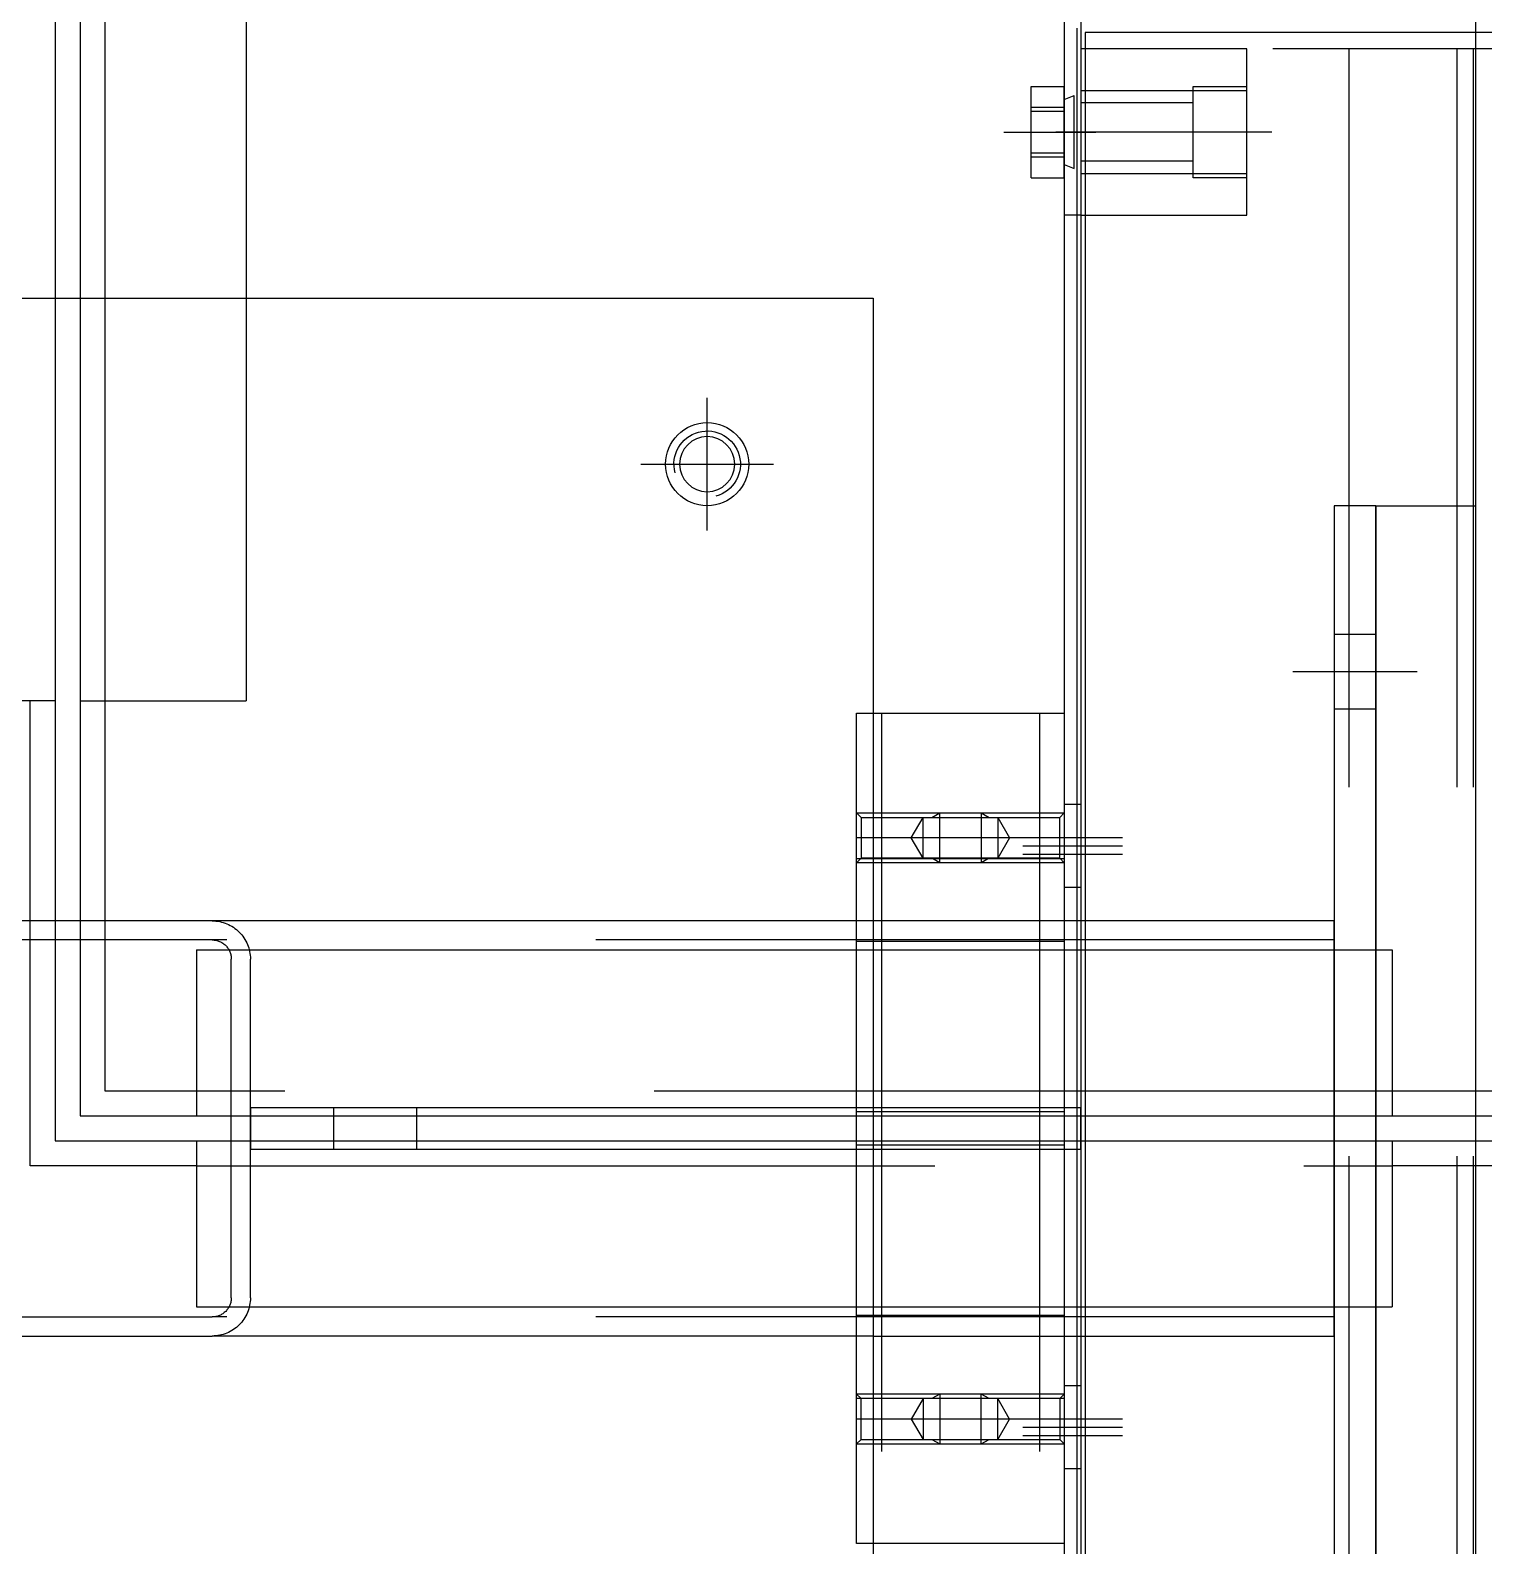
# Model space of a CAD drawing. Header units: millimetres. Extents: x 4969 to 37601, y -771 to 6478.
# Drawn here: x 9156 to 9331, y 1765.4 to 1947.9 of the extents above; entities that cross this region are included whole.
import ezdxf

# ---------------------------------------------------------------- set-up
doc = ezdxf.new("R2010")
doc.units = ezdxf.units.MM
doc.header["$LTSCALE"] = 7
doc.header["$MEASUREMENT"] = 0
doc.linetypes.add('CENTER1', pattern=[13, 10, -1, 1, -1])
doc.linetypes.add('HIDDENX2', pattern=[19.05, 12.7, -6.35])
doc.layers.get('0').update_dxf_attribs({"linetype": 'CONTINUOUS'})
doc.layers.add('CENTER', color=1, linetype='CENTER1')
doc.layers.add('THIN', color=3, linetype='CONTINUOUS')

# ---------------------------------------------------------------- blocks, each defined once
blk = doc.blocks.new('A$C15B8284D')
at = {"color": 250}
for p, q in [((0, -400), (2300, -400)), ((1725, -412), (1725, -400)), ((1725, -412), (1875, -412))]:
    blk.add_line(p, q, dxfattribs=at)
blk = doc.blocks.new('A$C264712E6')
at = {"color": 1}
for p, q in [((-35, -211), (-35, -10)), ((-32, -13), (-32, -50)), ((-35, -50), (-15, -50)), ((-15, -194), (-15, -50)), ((-35, -194), (-15, -194)), ((-32, -194), (-32, -214)), ((-605, -211), (-35, -211)), ((-88, -211), (-88, -231)), ((-32, -214), (-88, -214))]:
    blk.add_line(p, q, dxfattribs=at)
at = {"color": 2, "linetype": 'HIDDENX2'}
blk.add_line((-32, -194), (-32, -50), dxfattribs=at)
blk = doc.blocks.new('A$C1CF91B85')
at = {"color": 6}
for p, q in [((0, -208), (0, -10)), ((-3, -13), (-3, -50)), ((-20, -194), (-20, -50)), ((-20, -50), (0, -50)), ((-701.5, -188), (-50, -188)), ((-50, -208), (-50, -188)), ((-20, -194), (0, -194)), ((-3, -194), (-3, -205)), ((-3, -205), (-50, -205)), ((-701.5, -208), (0, -208))]:
    blk.add_line(p, q, dxfattribs=at)
at = {"color": 2, "linetype": 'HIDDENX2'}
for p, q in [((-3, -50), (-3, -194)), ((-50, -205), (-701.5, -205))]:
    blk.add_line(p, q, dxfattribs=at)
blk = doc.blocks.new('A$C44A11FB6')
at = {"color": 30}
for p, q in [((-5, 0), (-5, 20)), ((5, 0), (5, 20))]:
    blk.add_line(p, q, dxfattribs=at)
at = {"color": 2, "linetype": 'HIDDENX2'}
for p, q in [((-3.5, 13.5), (-3.5, 0)), ((3.5, 13.5), (3.5, 0))]:
    blk.add_line(p, q, dxfattribs=at)
at = {"color": 30}
blk.add_lwpolyline([(-10, 0), (10, 0), (10, 20), (-10, 20)], close=True, dxfattribs=at)
at = {"color": 2, "linetype": 'HIDDENX2'}
blk.add_lwpolyline([(5.5, 20), (5.5, 13.5), (-5.5, 13.5), (-5.5, 20)], dxfattribs=at)
at = {"layer": 'CENTER'}
blk.add_line((0, 23), (0, -3), dxfattribs=at)
blk = doc.blocks.new('A$C73F06ACE')
at = {"color": 2, "linetype": 'HIDDENX2'}
for p, q in [((-2, 123.5), (-2, 12)), ((-2, 58.75), (-262, 58.75)), ((-2, 56.75), (-262, 56.75))]:
    blk.add_line(p, q, dxfattribs=at)
at = {"color": 4}
blk.add_lwpolyline([(0, 12), (-264, 12), (-264, 123.5), (0, 123.5)], close=True, dxfattribs=at)
at = {"color": 2, "linetype": 'HIDDENX2'}
blk.add_lwpolyline([(-262, 43.75), (-262, 91.75), (-2, 91.75), (-2, 43.75)], close=True, dxfattribs=at)
blk = doc.blocks.new('A$C40DF3C6E')
at = {"color": 4}
blk.add_line((-267, 252), (0, 252), dxfattribs=at)
blk = doc.blocks.new('A$C2A065BAB')
at = {"color": 1, "linetype": 'CENTER1'}
blk.add_line((0, -7.29), (0, 3.78), dxfattribs=at)
at = {"color": 6}
for p, q in [((-5.5, -4), (-5.5, 0)), ((5.5, 0), (-5.5, 0)), ((4.4, 1.2), (-4.4, 1.2)), ((-3.9, 0), (-4.4, 1.2)), ((3.9, 0), (4.4, 1.2)), ((5.5, -4), (5.5, 0)), ((5.5, -4), (-5.5, -4))]:
    blk.add_line(p, q, dxfattribs=at)
at = {"color": 3}
for p, q in [((-3, -4), (-3, 0)), ((3, -4), (3, 0))]:
    blk.add_line(p, q, dxfattribs=at)
for p, q in [((-2.5, -4), (-2.5, 0)), ((2.5, -4), (2.5, 0))]:
    blk.add_line(p, q)
blk = doc.blocks.new('A$C448451A7')
at = {"color": 1, "linetype": 'CENTER1'}
for p, q in [((-167, 255), (-167, 243)), ((-166, 255), (-166, 243)), ((-165, 255), (-165, 243)), ((-97, 255), (-97, 243)), ((-96, 255), (-96, 243)), ((-95, 255), (-95, 243)), ((-212, 197), (-212, 213)), ((-204, 205), (-220, 205))]:
    blk.add_line(p, q, dxfattribs=at)
at = {"color": 4}
for p, q in [((-1564, 250), (0, 250)), ((-242, 250), (-242, 248)), ((-1302, 248), (-262, 248)), ((-262, 248), (-242, 248)), ((-242, 248), (-20, 248))]:
    blk.add_line(p, q, dxfattribs=at)
at = {"color": 2, "linetype": 'HIDDENX2'}
for p, q in [((-171, 250), (-171, 248)), ((-161, 250), (-161, 248)), ((-101, 250), (-101, 248)), ((-91, 250), (-91, 248))]:
    blk.add_line(p, q, dxfattribs=at)
at = {"color": 4}
blk.add_circle((-212, 205), 5, dxfattribs=at)
blk.add_blockref('A$C2A065BAB', (-252, 248))
blk = doc.blocks.new('A$C25A57794')
at = {"color": 2}
for p, q in [((-82.5, -25), (-82.5, 0)), ((-72.5, -25), (-72.5, 0)), ((-52, 0), (-52, -25)), ((-48, 0), (-48, -25)), ((-27.5, 0), (-27.5, -25)), ((-17.5, -25), (-17.5, 0))]:
    blk.add_line(p, q, dxfattribs=at)
at = {"linetype": 'HIDDENX2'}
for p, q in [((0, -3), (-100, -3)), ((-87.46, -8), (-82.54, -8)), ((-12.54, -8), (-17.46, -8)), ((-88, -10), (-82, -10)), ((-12, -10), (-18, -10)), ((-82, -15), (-88, -15)), ((-18, -15), (-12, -15)), ((-82.54, -17), (-87.46, -17)), ((-17.46, -17), (-12.54, -17)), ((0, -22), (-100, -22))]:
    blk.add_line(p, q, dxfattribs=at)
at = {"color": 2}
blk.add_lwpolyline([(0, 0), (-100, 0), (-100, -25), (0, -25)], close=True, dxfattribs=at)
at = {"linetype": 'HIDDENX2'}
for points in [[(-87.46, -15.94), (-88, -15), (-88, 0)], [(-82, 0), (-82.54, -0.54), (-87.46, -0.54), (-88, 0)], [(-82, 0), (-82, -15), (-82.54, -15.94)], [(-18, 0), (-18, -15), (-17.46, -15.94)], [(-18, 0), (-17.46, -0.54), (-12.54, -0.54), (-12, 0)], [(-12.54, -15.94), (-12, -15), (-12, 0)], [(-82.54, -0.54), (-82.54, -17), (-85, -18.42), (-87.46, -17), (-87.46, -0.54)], [(-17.46, -0.54), (-17.46, -17), (-15, -18.42), (-12.54, -17), (-12.54, -0.54)], [(-87.46, -24.46), (-87.46, -8), (-85, -6.58), (-82.54, -8), (-82.54, -24.46)], [(-12.54, -24.46), (-12.54, -8), (-15, -6.58), (-17.46, -8), (-17.46, -24.46)], [(-88, -25), (-88, -10), (-87.46, -9.06)], [(-82.54, -9.06), (-82, -10), (-82, -25)], [(-17.46, -9.06), (-18, -10), (-18, -25)], [(-12, -25), (-12, -10), (-12.54, -9.06)], [(-88, -25), (-87.46, -24.46), (-82.54, -24.46), (-82, -25)], [(-12, -25), (-12.54, -24.46), (-17.46, -24.46), (-18, -25)]]:
    blk.add_lwpolyline(points, dxfattribs=at)
at = {"layer": 'CENTER'}
for p, q in [((-85, 0), (-85, -25)), ((-15, 0), (-15, -25))]:
    blk.add_line(p, q, dxfattribs=at)
blk = doc.blocks.new('A$C535F5DC2')
at = {"color": 1, "linetype": 'CENTER1'}
for p, q in [((0, 5), (0, -10)), ((25, -88), (25, -73)), ((17.5, -80.5), (32.5, -80.5))]:
    blk.add_line(p, q, dxfattribs=at)
at = {"color": 2, "linetype": 'HIDDENX2'}
for p, q in [((-4.5, 0), (-4.5, -5)), ((4.5, 0), (4.5, -5)), ((-77.7, -5), (-77.7, -140.1)), ((-32.3, -5), (-32.3, -140.1)), ((-80, -60.5), (-80, -140.1)), ((-30, -60.5), (-30, -140.1)), ((-52.5, -115.5), (-57.5, -115.5)), ((-52.5, -125.5), (-57.5, -125.5))]:
    blk.add_line(p, q, dxfattribs=at)
at = {"color": 3}
for p, q in [((-80, -60.5), (-80, -5)), ((-80, -5), (-30, -5)), ((-30, -5), (-30, -60.5))]:
    blk.add_line(p, q, dxfattribs=at)
for points in [[(-130, 0), (20, 0), (20, -5), (-130, -5)], [(-155, -260.5), (45, -260.5), (45, -60.5), (-155, -60.5)]]:
    blk.add_lwpolyline(points, close=True, dxfattribs=at)
blk.add_lwpolyline([(-57.5, -60.5), (-57.5, -35.5), (-52.5, -35.5), (-52.5, -60.5)], dxfattribs=at)
at = {"color": 2, "linetype": 'HIDDENX2'}
blk.add_lwpolyline([(-52.5, -60.5), (-52.5, -135.5), (-57.5, -135.5), (-57.5, -60.5)], dxfattribs=at)
for points in [[(-80, -140.1, -0.414214), (-75.4, -135.5), (-34.6, -135.5, -0.414214), (-30, -140.1), (-30, -180.9, -0.414214), (-34.6, -185.5), (-75.4, -185.5, -0.414214), (-80, -180.9)], [(-77.7, -140.1, -0.414214), (-75.4, -137.8), (-34.6, -137.8, -0.414214), (-32.3, -140.1), (-32.3, -180.9, -0.414214), (-34.6, -183.2), (-75.4, -183.2, -0.414214), (-77.7, -180.9)]]:
    blk.add_lwpolyline(points, format="xyb", close=True, dxfattribs=at)
blk.add_circle((25, -80.5), 3.32)
at = {"layer": 'THIN'}
blk.add_arc((25, -80.5), 4, 255, 165, dxfattribs=at)

msp = doc.modelspace()

# ---------------------------------------------------------------- block references
at = {"rotation": 270.0000000000735}
for name, p in [('A$C15B8284D', (9729.962, 3615.613, -0.01)), ('A$C40DF3C6E', (9029.962, 1681.113, -0.01)), ('A$C448451A7', (9032.462, 1683.613, -0.01)), ('A$C1CF91B85', (9369.962, 1817.113, -0.01)), ('A$C264712E6', (9369.962, 1779.113, -0.01)), ('A$C44A11FB6', (9282.462, 1935.613, -0.01))]:
    msp.add_blockref(name, p, dxfattribs=at)
at = {"xscale": -1, "rotation": 270.0000000000735}
for name, p in [('A$C73F06ACE', (9270.962, 1947.613, -0.01)), ('A$C535F5DC2', (9317.962, 1870.613, -0.01)), ('A$C25A57794', (9280.462, 1865.613, -0.01))]:
    msp.add_blockref(name, p, dxfattribs=at)

doc.saveas('drawing.dxf')
